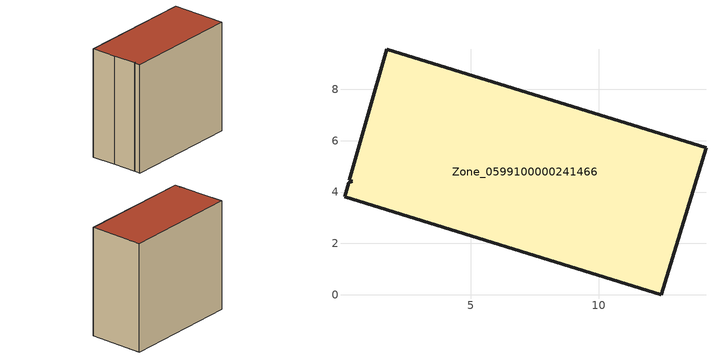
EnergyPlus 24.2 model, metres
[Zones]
Zone_0599100000241466
 floor ground (C_G): 0.24,4.36 0.39,4.43 0.27,4.46 0.97,6.92 1.74,9.56 14.17,5.72 12.42,0 0.09,3.81 z0
 wall outside (C_F): 12.42,0 14.17,5.72 1.74,9.56 0.97,6.92 0.27,4.46 0.39,4.43 0.24,4.36 0.09,3.81 12.42,0 z0:12.06
 roof outside (C_R): 0.39,4.43 0.24,4.36 0.09,3.81 12.42,0 14.17,5.72 1.74,9.56 0.97,6.92 0.27,4.46 z12.06
[BUILDING]
Pand.0599100000241466: North Axis=0; Terrain=City; Loads Convergence Tolerance Value=0.04; Temperature Convergence Tolerance Value=0.4; Solar Distribution=FullExterior; Maximum Number of Warmup Days=25; Minimum Number of Warmup Days=1
[Site:Location]
Rotterdam.The.Hague.AP_ZH_NLD Design_Conditions: Latitude=51.96; Longitude=4.45; Time Zone=1; Elevation=-4.5
[SITE:GROUNDTEMPERATURE:BUILDINGSURFACE]
18, 18, 18, 18, 18, 18, 18, 18, 18, 18, 18, 18
[MATERIAL] Thermal Absorptance=0.9; Solar Absorptance=0.7; Visible Absorptance=0.7
Name | Roughness | Thickness | Conductivity | Density | Specific Heat
G.TI.1946 | MediumSmooth | 0.15 | 1 | 540 | 1210
F.TI.1946 | Rough | 0.3 | 0.857143 | 1920 | 840
R.TI.1946 | MediumRough | 0.2 | 0.1 | 1500 | 1000
[CONSTRUCTION]
C_G: G.TI.1946
C_F: F.TI.1946
C_R: R.TI.1946
[ZONE]
Zone_0599100000241466: Type=1; Multiplier=1; Ceiling Height=Autocalculate; Volume=Autocalculate; Floor Area=autocalculate; Part of Total Floor Area=Yes
[ZONEINFILTRATION:DESIGNFLOWRATE]
Infil_Zone_0599100000241466: Zone or ZoneList or Space or SpaceList=Zone_0599100000241466; Schedule=AlwaysOn; Design Flow Rate Calculation Method=Flow/Area; Flow Rate per Floor Area=0.003; Constant Term Coefficient=1; Temperature Term Coefficient=0; Velocity Term Coefficient=0; Velocity Squared Term Coefficient=0
[HVACTEMPLATE:ZONE:IDEALLOADSAIRSYSTEM]
Zone_0599100000241466: Maximum Heating Supply Air Temperature=50; Minimum Cooling Supply Air Temperature=13; Maximum Heating Supply Air Humidity Ratio=0.0156; Minimum Cooling Supply Air Humidity Ratio=0.0077; Heating Limit=NoLimit; Cooling Limit=NoLimit; Dehumidification Control Type=ConstantSensibleHeatRatio; Cooling Sensible Heat Ratio=0.7; Dehumidification Setpoint=60; Humidification Control Type=None; Humidification Setpoint=30; Outdoor Air Method=None; Outdoor Air Flow Rate per Person=0.00944; Outdoor Air Flow Rate per Zone Floor Area=0; Outdoor Air Flow Rate per Zone=0; Demand Controlled Ventilation Type=None; Outdoor Air Economizer Type=NoEconomizer; Heat Recovery Type=None; Sensible Heat Recovery Effectiveness=0.7; Latent Heat Recovery Effectiveness=0.65
[ZONECONTROL:THERMOSTAT]
ThermostatControl_Zone_0599100000241466: Zone or ZoneList=Zone_0599100000241466; Control Type Schedule=DualSetpointControlType; Control 1=Thermostat_Zone_0599100000241466; Temperature Difference Between Cutout And Setpoint=0
[THERMOSTATSETPOINT:DUALSETPOINT]
Thermostat_Zone_0599100000241466: Heating Setpoint Temperature Schedule=HeatingSetpoint_Zone_0599100000241466; Cooling Setpoint Temperature Schedule=CoolingSetpoint_Zone_0599100000241466
[SCHEDULE:COMPACT]
HeatingSetpoint_Zone_0599100000241466: Through: 12/31, For: AllDays, Until: 24:00, 21
CoolingSetpoint_Zone_0599100000241466: Through: 12/31, For: AllDays, Until: 24:00, 24
DualSetpointControlType: Through: 12/31, For: AllDays, Until: 24:00, 4
AlwaysOn: Through: 12/31, For: AllDays, Until: 24:00, 1
